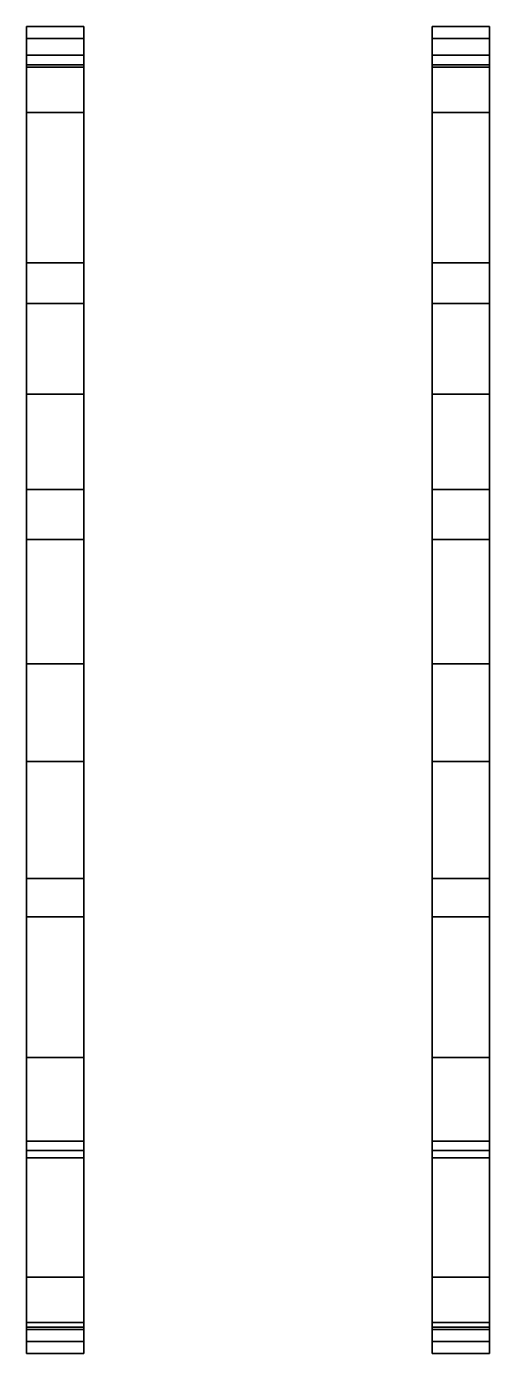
# Model space of a CAD drawing. Extents: x -0.97 to 0.97, y -2.76 to 2.8.
import ezdxf

# ---------------------------------------------------------------- set-up
doc = ezdxf.new("R2010")
doc.units = 0
doc.layers.add('TRACKS', color=3, linetype='CONTINUOUS')

msp = doc.modelspace()

# ---------------------------------------------------------------- linework, layer by layer
at = {"layer": 'TRACKS'}
for points in [[(-0.73, 2.63, 1.19), (-0.73, 2.8, 0.98), (-0.97, 2.8, 0.98), (-0.97, 2.63, 1.19)], [(-0.97, 2.63, 1.19), (-0.97, 2.8, 0.98), (-0.97, 2.75, 0.98), (-0.97, 2.63, 1.14)], [(-0.73, 2.8, 0.78), (-0.73, 2.68, 0.6), (-0.97, 2.68, 0.6), (-0.97, 2.8, 0.78)], [(-0.97, 2.8, 0.78), (-0.97, 2.68, 0.6), (-0.97, 2.64, 0.62), (-0.97, 2.75, 0.78)], [(-0.73, 2.8, 0.98), (-0.73, 2.8, 0.78), (-0.97, 2.8, 0.78), (-0.97, 2.8, 0.98)], [(-0.97, 2.8, 0.98), (-0.97, 2.8, 0.78), (-0.97, 2.75, 0.78), (-0.97, 2.75, 0.98)], [(-0.73, 2.75, 0.98), (-0.73, 2.8, 0.98), (-0.73, 2.63, 1.19), (-0.73, 2.63, 1.14)], [(-0.73, 2.64, 0.62), (-0.73, 2.68, 0.6), (-0.73, 2.8, 0.78), (-0.73, 2.75, 0.78)], [(-0.73, 2.75, 0.78), (-0.73, 2.8, 0.78), (-0.73, 2.8, 0.98), (-0.73, 2.75, 0.98)], [(0.73, 2.8, 0.78), (0.73, 2.68, 0.6), (0.73, 2.64, 0.62), (0.73, 2.75, 0.78)], [(0.97, 2.8, 0.78), (0.97, 2.68, 0.6), (0.73, 2.68, 0.6), (0.73, 2.8, 0.78)], [(0.97, 2.8, 0.98), (0.97, 2.8, 0.78), (0.73, 2.8, 0.78), (0.73, 2.8, 0.98)], [(0.73, 2.8, 0.98), (0.73, 2.8, 0.78), (0.73, 2.75, 0.78), (0.73, 2.75, 0.98)], [(0.73, 2.63, 1.19), (0.73, 2.8, 0.98), (0.73, 2.75, 0.98), (0.73, 2.63, 1.14)], [(0.97, 2.63, 1.19), (0.97, 2.8, 0.98), (0.73, 2.8, 0.98), (0.73, 2.63, 1.19)], [(0.97, 2.64, 0.62), (0.97, 2.68, 0.6), (0.97, 2.8, 0.78), (0.97, 2.75, 0.78)], [(0.97, 2.75, 0.78), (0.97, 2.8, 0.78), (0.97, 2.8, 0.98), (0.97, 2.75, 0.98)], [(0.97, 2.75, 0.98), (0.97, 2.8, 0.98), (0.97, 2.63, 1.19), (0.97, 2.63, 1.14)], [(-0.97, 2.75, 0.78), (-0.97, 2.64, 0.62), (-0.73, 2.64, 0.62), (-0.73, 2.75, 0.78)], [(-0.97, 2.75, 0.98), (-0.97, 2.75, 0.78), (-0.73, 2.75, 0.78), (-0.73, 2.75, 0.98)], [(-0.97, 2.63, 1.14), (-0.97, 2.75, 0.98), (-0.73, 2.75, 0.98), (-0.73, 2.63, 1.14)], [(0.73, 2.75, 0.78), (0.73, 2.64, 0.62), (0.97, 2.64, 0.62), (0.97, 2.75, 0.78)], [(0.73, 2.75, 0.98), (0.73, 2.75, 0.78), (0.97, 2.75, 0.78), (0.97, 2.75, 0.98)], [(0.73, 2.63, 1.14), (0.73, 2.75, 0.98), (0.97, 2.75, 0.98), (0.97, 2.63, 1.14)], [(-0.73, 2.68, 0.6), (-0.73, 1.64), (-0.97, 1.64), (-0.97, 2.68, 0.6)], [(-0.97, 2.68, 0.6), (-0.97, 1.64), (-0.97, 1.64, 0.05), (-0.97, 2.64, 0.62)], [(-0.73, 1.64, 0.05), (-0.73, 1.64), (-0.73, 2.68, 0.6), (-0.73, 2.64, 0.62)], [(0.73, 2.68, 0.6), (0.73, 1.64), (0.73, 1.64, 0.05), (0.73, 2.64, 0.62)], [(0.97, 2.68, 0.6), (0.97, 1.64), (0.73, 1.64), (0.73, 2.68, 0.6)], [(0.97, 1.64, 0.05), (0.97, 1.64), (0.97, 2.68, 0.6), (0.97, 2.64, 0.62)], [(-0.97, 2.64, 0.62), (-0.97, 1.64, 0.05), (-0.73, 1.64, 0.05), (-0.73, 2.64, 0.62)], [(-0.97, 2.44, 1.25), (-0.97, 2.63, 1.19), (-0.97, 2.63, 1.14), (-0.97, 2.44, 1.2)], [(-0.97, 2.44, 1.2), (-0.97, 2.63, 1.14), (-0.73, 2.63, 1.14), (-0.73, 2.44, 1.2)], [(-0.73, 2.44, 1.25), (-0.73, 2.63, 1.19), (-0.97, 2.63, 1.19), (-0.97, 2.44, 1.25)], [(-0.73, 2.63, 1.14), (-0.73, 2.63, 1.19), (-0.73, 2.44, 1.25), (-0.73, 2.44, 1.2)], [(0.73, 2.64, 0.62), (0.73, 1.64, 0.05), (0.97, 1.64, 0.05), (0.97, 2.64, 0.62)], [(0.73, 2.44, 1.2), (0.73, 2.63, 1.14), (0.97, 2.63, 1.14), (0.97, 2.44, 1.2)], [(0.73, 2.44, 1.25), (0.73, 2.63, 1.19), (0.73, 2.63, 1.14), (0.73, 2.44, 1.2)], [(0.97, 2.44, 1.25), (0.97, 2.63, 1.19), (0.73, 2.63, 1.19), (0.73, 2.44, 1.25)], [(0.97, 2.63, 1.14), (0.97, 2.63, 1.19), (0.97, 2.44, 1.25), (0.97, 2.44, 1.2)], [(-0.73, 1.81, 1.11), (-0.73, 2.44, 1.25), (-0.97, 2.44, 1.25), (-0.97, 1.81, 1.11)], [(-0.97, 1.81, 1.11), (-0.97, 2.44, 1.25), (-0.97, 2.44, 1.2), (-0.97, 1.81, 1.06)], [(-0.97, 1.81, 1.06), (-0.97, 2.44, 1.2), (-0.73, 2.44, 1.2), (-0.73, 1.81, 1.06)], [(-0.73, 2.44, 1.2), (-0.73, 2.44, 1.25), (-0.73, 1.81, 1.11), (-0.73, 1.81, 1.06)], [(0.73, 1.81, 1.11), (0.73, 2.44, 1.25), (0.73, 2.44, 1.2), (0.73, 1.81, 1.06)], [(0.97, 1.81, 1.11), (0.97, 2.44, 1.25), (0.73, 2.44, 1.25), (0.73, 1.81, 1.11)], [(0.73, 1.81, 1.06), (0.73, 2.44, 1.2), (0.97, 2.44, 1.2), (0.97, 1.81, 1.06)], [(0.97, 2.44, 1.2), (0.97, 2.44, 1.25), (0.97, 1.81, 1.11), (0.97, 1.81, 1.06)], [(-0.73, 1.26, 1.11), (-0.73, 1.81, 1.11), (-0.97, 1.81, 1.11), (-0.97, 1.26, 1.11)], [(-0.97, 1.26, 1.11), (-0.97, 1.81, 1.11), (-0.97, 1.81, 1.06), (-0.97, 1.26, 1.06)], [(-0.97, 1.26, 1.06), (-0.97, 1.81, 1.06), (-0.73, 1.81, 1.06), (-0.73, 1.26, 1.06)], [(-0.73, 1.81, 1.06), (-0.73, 1.81, 1.11), (-0.73, 1.26, 1.11), (-0.73, 1.26, 1.06)], [(0.73, 1.26, 1.11), (0.73, 1.81, 1.11), (0.73, 1.81, 1.06), (0.73, 1.26, 1.06)], [(0.97, 1.26, 1.11), (0.97, 1.81, 1.11), (0.73, 1.81, 1.11), (0.73, 1.26, 1.11)], [(0.73, 1.26, 1.06), (0.73, 1.81, 1.06), (0.97, 1.81, 1.06), (0.97, 1.26, 1.06)], [(0.97, 1.81, 1.06), (0.97, 1.81, 1.11), (0.97, 1.26, 1.11), (0.97, 1.26, 1.06)], [(-0.73, 1.64), (-0.73, -1.87), (-0.97, -1.87), (-0.97, 1.64)], [(-0.97, 1.64), (-0.97, -1.87), (-0.97, -1.87, 0.05), (-0.97, 1.64, 0.05)], [(-0.97, 1.64, 0.05), (-0.97, -1.87, 0.05), (-0.73, -1.87, 0.05), (-0.73, 1.64, 0.05)], [(-0.73, -1.87, 0.05), (-0.73, -1.87), (-0.73, 1.64), (-0.73, 1.64, 0.05)], [(0.73, 1.64), (0.73, -1.87), (0.73, -1.87, 0.05), (0.73, 1.64, 0.05)], [(0.97, 1.64), (0.97, -1.87), (0.73, -1.87), (0.73, 1.64)], [(0.73, 1.64, 0.05), (0.73, -1.87, 0.05), (0.97, -1.87, 0.05), (0.97, 1.64, 0.05)], [(0.97, -1.87, 0.05), (0.97, -1.87), (0.97, 1.64), (0.97, 1.64, 0.05)], [(-0.97, 0.86, 1.17), (-0.97, 1.26, 1.11), (-0.97, 1.26, 1.06), (-0.97, 0.86, 1.11)], [(-0.73, 0.86, 1.17), (-0.73, 1.26, 1.11), (-0.97, 1.26, 1.11), (-0.97, 0.86, 1.17)], [(-0.97, 0.86, 1.11), (-0.97, 1.26, 1.06), (-0.73, 1.26, 1.06), (-0.73, 0.86, 1.11)], [(-0.73, 1.26, 1.06), (-0.73, 1.26, 1.11), (-0.73, 0.86, 1.17), (-0.73, 0.86, 1.11)], [(0.97, 0.86, 1.17), (0.97, 1.26, 1.11), (0.73, 1.26, 1.11), (0.73, 0.86, 1.17)], [(0.73, 0.86, 1.17), (0.73, 1.26, 1.11), (0.73, 1.26, 1.06), (0.73, 0.86, 1.11)], [(0.73, 0.86, 1.11), (0.73, 1.26, 1.06), (0.97, 1.26, 1.06), (0.97, 0.86, 1.11)], [(0.97, 1.26, 1.06), (0.97, 1.26, 1.11), (0.97, 0.86, 1.17), (0.97, 0.86, 1.11)], [(-0.97, 0.65, 1.17), (-0.97, 0.86, 1.17), (-0.97, 0.86, 1.11), (-0.97, 0.65, 1.11)], [(-0.97, 0.65, 1.11), (-0.97, 0.86, 1.11), (-0.73, 0.86, 1.11), (-0.73, 0.65, 1.11)], [(-0.73, 0.65, 1.17), (-0.73, 0.86, 1.17), (-0.97, 0.86, 1.17), (-0.97, 0.65, 1.17)], [(-0.73, 0.86, 1.11), (-0.73, 0.86, 1.17), (-0.73, 0.65, 1.17), (-0.73, 0.65, 1.11)], [(0.73, 0.65, 1.11), (0.73, 0.86, 1.11), (0.97, 0.86, 1.11), (0.97, 0.65, 1.11)], [(0.73, 0.65, 1.17), (0.73, 0.86, 1.17), (0.73, 0.86, 1.11), (0.73, 0.65, 1.11)], [(0.97, 0.65, 1.17), (0.97, 0.86, 1.17), (0.73, 0.86, 1.17), (0.73, 0.65, 1.17)], [(0.97, 0.86, 1.11), (0.97, 0.86, 1.17), (0.97, 0.65, 1.17), (0.97, 0.65, 1.11)], [(-0.73, 0.13, 1.02), (-0.73, 0.65, 1.17), (-0.97, 0.65, 1.17), (-0.97, 0.13, 1.02)], [(-0.97, 0.13, 1.02), (-0.97, 0.65, 1.17), (-0.97, 0.65, 1.11), (-0.97, 0.13, 0.95)], [(-0.97, 0.13, 0.95), (-0.97, 0.65, 1.11), (-0.73, 0.65, 1.11), (-0.73, 0.13, 0.95)], [(-0.73, 0.65, 1.11), (-0.73, 0.65, 1.17), (-0.73, 0.13, 1.02), (-0.73, 0.13, 0.95)], [(0.97, 0.13, 1.02), (0.97, 0.65, 1.17), (0.73, 0.65, 1.17), (0.73, 0.13, 1.02)], [(0.73, 0.13, 1.02), (0.73, 0.65, 1.17), (0.73, 0.65, 1.11), (0.73, 0.13, 0.95)], [(0.73, 0.13, 0.95), (0.73, 0.65, 1.11), (0.97, 0.65, 1.11), (0.97, 0.13, 0.95)], [(0.97, 0.65, 1.11), (0.97, 0.65, 1.17), (0.97, 0.13, 1.02), (0.97, 0.13, 0.95)], [(-0.97, -0.28, 0.95), (-0.97, 0.13, 0.95), (-0.73, 0.13, 0.95), (-0.73, -0.28, 0.95)], [(-0.97, -0.28, 1.02), (-0.97, 0.13, 1.02), (-0.97, 0.13, 0.95), (-0.97, -0.28, 0.95)], [(-0.73, -0.28, 1.02), (-0.73, 0.13, 1.02), (-0.97, 0.13, 1.02), (-0.97, -0.28, 1.02)], [(-0.73, 0.13, 0.95), (-0.73, 0.13, 1.02), (-0.73, -0.28, 1.02), (-0.73, -0.28, 0.95)], [(0.73, -0.28, 1.02), (0.73, 0.13, 1.02), (0.73, 0.13, 0.95), (0.73, -0.28, 0.95)], [(0.97, -0.28, 1.02), (0.97, 0.13, 1.02), (0.73, 0.13, 1.02), (0.73, -0.28, 1.02)], [(0.73, -0.28, 0.95), (0.73, 0.13, 0.95), (0.97, 0.13, 0.95), (0.97, -0.28, 0.95)], [(0.97, 0.13, 0.95), (0.97, 0.13, 1.02), (0.97, -0.28, 1.02), (0.97, -0.28, 0.95)], [(-0.73, -0.77, 1.13), (-0.73, -0.28, 1.02), (-0.97, -0.28, 1.02), (-0.97, -0.77, 1.13)], [(-0.97, -0.77, 1.13), (-0.97, -0.28, 1.02), (-0.97, -0.28, 0.95), (-0.97, -0.77, 1.07)], [(-0.97, -0.77, 1.07), (-0.97, -0.28, 0.95), (-0.73, -0.28, 0.95), (-0.73, -0.77, 1.07)], [(-0.73, -0.28, 0.95), (-0.73, -0.28, 1.02), (-0.73, -0.77, 1.13), (-0.73, -0.77, 1.07)], [(0.73, -0.77, 1.13), (0.73, -0.28, 1.02), (0.73, -0.28, 0.95), (0.73, -0.77, 1.07)], [(0.73, -0.77, 1.07), (0.73, -0.28, 0.95), (0.97, -0.28, 0.95), (0.97, -0.77, 1.07)], [(0.97, -0.77, 1.13), (0.97, -0.28, 1.02), (0.73, -0.28, 1.02), (0.73, -0.77, 1.13)], [(0.97, -0.28, 0.95), (0.97, -0.28, 1.02), (0.97, -0.77, 1.13), (0.97, -0.77, 1.07)], [(-0.73, -0.93, 1.13), (-0.73, -0.77, 1.13), (-0.97, -0.77, 1.13), (-0.97, -0.93, 1.13)], [(-0.97, -0.93, 1.13), (-0.97, -0.77, 1.13), (-0.97, -0.77, 1.07), (-0.97, -0.93, 1.07)], [(-0.97, -0.93, 1.07), (-0.97, -0.77, 1.07), (-0.73, -0.77, 1.07), (-0.73, -0.93, 1.07)], [(-0.73, -0.77, 1.07), (-0.73, -0.77, 1.13), (-0.73, -0.93, 1.13), (-0.73, -0.93, 1.07)], [(0.97, -0.93, 1.13), (0.97, -0.77, 1.13), (0.73, -0.77, 1.13), (0.73, -0.93, 1.13)], [(0.73, -0.93, 1.13), (0.73, -0.77, 1.13), (0.73, -0.77, 1.07), (0.73, -0.93, 1.07)], [(0.73, -0.93, 1.07), (0.73, -0.77, 1.07), (0.97, -0.77, 1.07), (0.97, -0.93, 1.07)], [(0.97, -0.77, 1.07), (0.97, -0.77, 1.13), (0.97, -0.93, 1.13), (0.97, -0.93, 1.07)], [(-0.97, -1.52, 0.95), (-0.97, -0.93, 1.13), (-0.97, -0.93, 1.07), (-0.97, -1.52, 0.89)], [(-0.97, -1.52, 0.89), (-0.97, -0.93, 1.07), (-0.73, -0.93, 1.07), (-0.73, -1.52, 0.89)], [(-0.73, -1.52, 0.95), (-0.73, -0.93, 1.13), (-0.97, -0.93, 1.13), (-0.97, -1.52, 0.95)], [(-0.73, -0.93, 1.07), (-0.73, -0.93, 1.13), (-0.73, -1.52, 0.95), (-0.73, -1.52, 0.89)], [(0.73, -1.52, 0.95), (0.73, -0.93, 1.13), (0.73, -0.93, 1.07), (0.73, -1.52, 0.89)], [(0.97, -1.52, 0.95), (0.97, -0.93, 1.13), (0.73, -0.93, 1.13), (0.73, -1.52, 0.95)], [(0.73, -1.52, 0.89), (0.73, -0.93, 1.07), (0.97, -0.93, 1.07), (0.97, -1.52, 0.89)], [(0.97, -0.93, 1.07), (0.97, -0.93, 1.13), (0.97, -1.52, 0.95), (0.97, -1.52, 0.89)], [(-0.97, -1.91, 0.95), (-0.97, -1.52, 0.95), (-0.97, -1.52, 0.89), (-0.97, -1.94, 0.89)], [(-0.97, -1.94, 0.89), (-0.97, -1.52, 0.89), (-0.73, -1.52, 0.89), (-0.73, -1.94, 0.89)], [(-0.73, -1.91, 0.95), (-0.73, -1.52, 0.95), (-0.97, -1.52, 0.95), (-0.97, -1.91, 0.95)], [(-0.73, -1.52, 0.89), (-0.73, -1.52, 0.95), (-0.73, -1.91, 0.95), (-0.73, -1.94, 0.89)], [(0.73, -1.94, 0.89), (0.73, -1.52, 0.89), (0.97, -1.52, 0.89), (0.97, -1.94, 0.89)], [(0.73, -1.91, 0.95), (0.73, -1.52, 0.95), (0.73, -1.52, 0.89), (0.73, -1.94, 0.89)], [(0.97, -1.91, 0.95), (0.97, -1.52, 0.95), (0.73, -1.52, 0.95), (0.73, -1.91, 0.95)], [(0.97, -1.52, 0.89), (0.97, -1.52, 0.95), (0.97, -1.91, 0.95), (0.97, -1.94, 0.89)], [(-0.73, -1.87), (-0.73, -2.66, 0.47), (-0.97, -2.66, 0.47), (-0.97, -1.87)], [(-0.97, -1.87), (-0.97, -2.66, 0.47), (-0.97, -2.63, 0.51), (-0.97, -1.87, 0.05)], [(-0.97, -1.87, 0.05), (-0.97, -2.63, 0.51), (-0.73, -2.63, 0.51), (-0.73, -1.87, 0.05)], [(-0.73, -2.63, 0.51), (-0.73, -2.66, 0.47), (-0.73, -1.87), (-0.73, -1.87, 0.05)], [(0.97, -1.87), (0.97, -2.66, 0.47), (0.73, -2.66, 0.47), (0.73, -1.87)], [(0.73, -1.87), (0.73, -2.66, 0.47), (0.73, -2.63, 0.51), (0.73, -1.87, 0.05)], [(0.73, -1.87, 0.05), (0.73, -2.63, 0.51), (0.97, -2.63, 0.51), (0.97, -1.87, 0.05)], [(0.97, -2.63, 0.51), (0.97, -2.66, 0.47), (0.97, -1.87), (0.97, -1.87, 0.05)], [(-0.97, -2.44, 1.04), (-0.97, -1.91, 0.95), (-0.97, -1.94, 0.89), (-0.97, -2.44, 0.98)], [(-0.73, -2.44, 1.04), (-0.73, -1.91, 0.95), (-0.97, -1.91, 0.95), (-0.97, -2.44, 1.04)], [(-0.97, -2.44, 0.98), (-0.97, -1.94, 0.89), (-0.73, -1.94, 0.89), (-0.73, -2.44, 0.98)], [(-0.73, -1.94, 0.89), (-0.73, -1.91, 0.95), (-0.73, -2.44, 1.04), (-0.73, -2.44, 0.98)], [(0.73, -2.44, 1.04), (0.73, -1.91, 0.95), (0.73, -1.94, 0.89), (0.73, -2.44, 0.98)], [(0.97, -2.44, 1.04), (0.97, -1.91, 0.95), (0.73, -1.91, 0.95), (0.73, -2.44, 1.04)], [(0.73, -2.44, 0.98), (0.73, -1.94, 0.89), (0.97, -1.94, 0.89), (0.97, -2.44, 0.98)], [(0.97, -1.94, 0.89), (0.97, -1.91, 0.95), (0.97, -2.44, 1.04), (0.97, -2.44, 0.98)], [(-0.73, -2.65, 0.95), (-0.73, -2.44, 1.04), (-0.97, -2.44, 1.04), (-0.97, -2.65, 0.95)], [(-0.97, -2.65, 0.95), (-0.97, -2.44, 1.04), (-0.97, -2.44, 0.98), (-0.97, -2.63, 0.9)], [(-0.97, -2.63, 0.9), (-0.97, -2.44, 0.98), (-0.73, -2.44, 0.98), (-0.73, -2.63, 0.9)], [(-0.73, -2.44, 0.98), (-0.73, -2.44, 1.04), (-0.73, -2.65, 0.95), (-0.73, -2.63, 0.9)], [(0.73, -2.65, 0.95), (0.73, -2.44, 1.04), (0.73, -2.44, 0.98), (0.73, -2.63, 0.9)], [(0.97, -2.65, 0.95), (0.97, -2.44, 1.04), (0.73, -2.44, 1.04), (0.73, -2.65, 0.95)], [(0.73, -2.63, 0.9), (0.73, -2.44, 0.98), (0.97, -2.44, 0.98), (0.97, -2.63, 0.9)], [(0.97, -2.44, 0.98), (0.97, -2.44, 1.04), (0.97, -2.65, 0.95), (0.97, -2.63, 0.9)], [(-0.97, -2.66, 0.47), (-0.97, -2.76, 0.71), (-0.97, -2.71, 0.71), (-0.97, -2.63, 0.51)], [(-0.97, -2.63, 0.51), (-0.97, -2.71, 0.71), (-0.73, -2.71, 0.71), (-0.73, -2.63, 0.51)], [(-0.97, -2.76, 0.71), (-0.97, -2.65, 0.95), (-0.97, -2.63, 0.9), (-0.97, -2.71, 0.71)], [(-0.97, -2.71, 0.71), (-0.97, -2.63, 0.9), (-0.73, -2.63, 0.9), (-0.73, -2.71, 0.71)], [(-0.73, -2.76, 0.71), (-0.73, -2.65, 0.95), (-0.97, -2.65, 0.95), (-0.97, -2.76, 0.71)], [(-0.73, -2.66, 0.47), (-0.73, -2.76, 0.71), (-0.97, -2.76, 0.71), (-0.97, -2.66, 0.47)], [(-0.73, -2.71, 0.71), (-0.73, -2.76, 0.71), (-0.73, -2.66, 0.47), (-0.73, -2.63, 0.51)], [(-0.73, -2.63, 0.9), (-0.73, -2.65, 0.95), (-0.73, -2.76, 0.71), (-0.73, -2.71, 0.71)], [(0.73, -2.76, 0.71), (0.73, -2.65, 0.95), (0.73, -2.63, 0.9), (0.73, -2.71, 0.71)], [(0.73, -2.71, 0.71), (0.73, -2.63, 0.9), (0.97, -2.63, 0.9), (0.97, -2.71, 0.71)], [(0.73, -2.66, 0.47), (0.73, -2.76, 0.71), (0.73, -2.71, 0.71), (0.73, -2.63, 0.51)], [(0.73, -2.63, 0.51), (0.73, -2.71, 0.71), (0.97, -2.71, 0.71), (0.97, -2.63, 0.51)], [(0.97, -2.76, 0.71), (0.97, -2.65, 0.95), (0.73, -2.65, 0.95), (0.73, -2.76, 0.71)], [(0.97, -2.66, 0.47), (0.97, -2.76, 0.71), (0.73, -2.76, 0.71), (0.73, -2.66, 0.47)], [(0.97, -2.63, 0.9), (0.97, -2.65, 0.95), (0.97, -2.76, 0.71), (0.97, -2.71, 0.71)], [(0.97, -2.71, 0.71), (0.97, -2.76, 0.71), (0.97, -2.66, 0.47), (0.97, -2.63, 0.51)]]:
    msp.add_3dface(points, dxfattribs=at)

doc.saveas('drawing.dxf')
